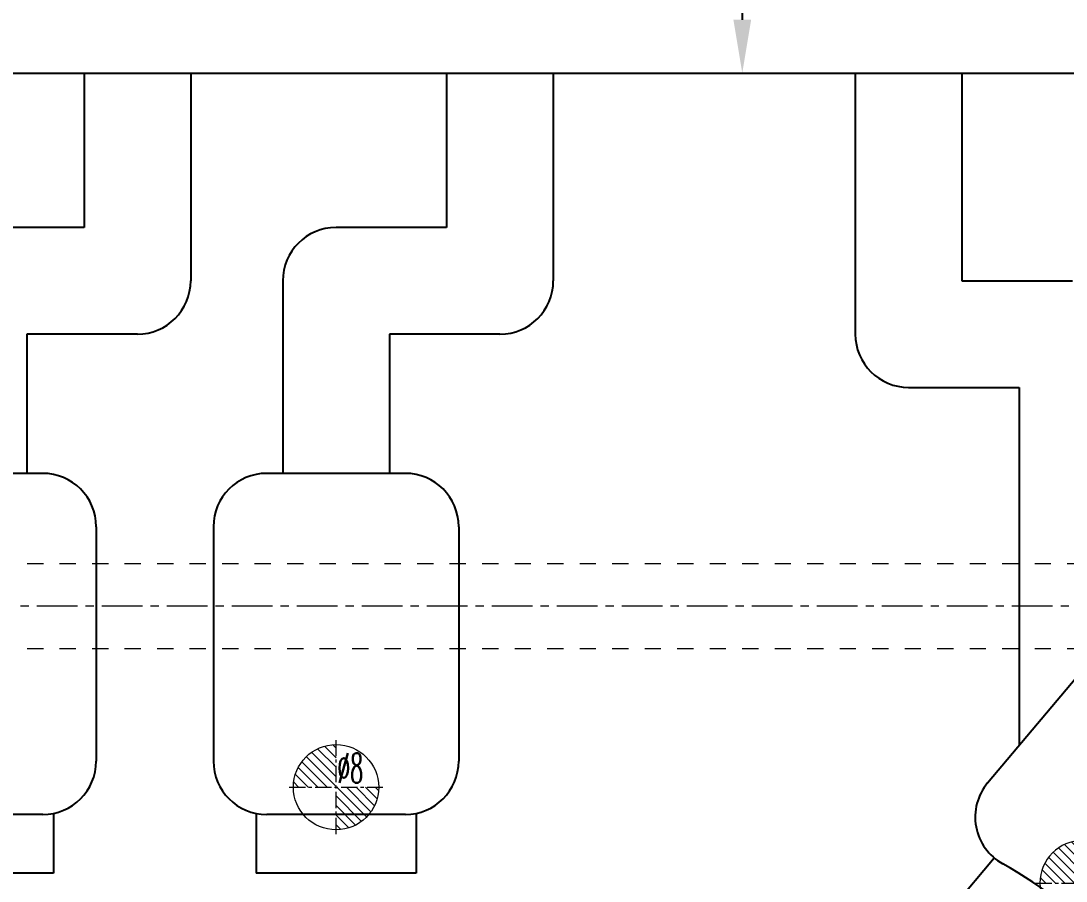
# Model space of a CAD drawing. Header units: millimetres. Extents: x 1727 to 4210, y -6182 to 759.
# Drawn here: x 2600.7 to 2698.7, y -1134.5 to -1053.8 of the extents above; entities that cross this region are included whole.
import ezdxf
from ezdxf.enums import TextEntityAlignment as Align

# ---------------------------------------------------------------- set-up
doc = ezdxf.new("R2010")
doc.units = ezdxf.units.MM
doc.header["$LTSCALE"] = 16.335
doc.header["$PDMODE"] = 3
doc.header["$PDSIZE"] = 0.3125
doc.linetypes.add('CENTER', pattern=[0.6, 0.375, -0.075, 0.075, -0.075])
doc.linetypes.add('HIDDEN', pattern=[0.2, 0.1, -0.1])
doc.layers.get('0').update_dxf_attribs({"linetype": 'CONTINUOUS'})
doc.layers.get('Defpoints').update_dxf_attribs({"linetype": 'CONTINUOUS'})
doc.layers.add('cool', color=153, linetype='HIDDEN', lineweight=9)
doc.layers.add('epin', color=13, linetype='CONTINUOUS', lineweight=9)
doc.styles.get("Standard").update_dxf_attribs({"font": 'txt', "width": 0.8})
doc.styles.add('TXT05', font='txt.shx', dxfattribs={"width": 0.5, "bigfont": 'gbcbig.shx'})
doc.dimstyles.new('mold', dxfattribs={"dimtxt": 8, "dimasz": 5, "dimexe": 0, "dimexo": 0, "dimgap": 0, "dimtad": 1, "dimzin": 1, "dimtxsty": 'Standard', "dimcen": 0, "dimclrd": 4, "dimclre": 4, "dimclrt": 6, "dimazin": 0, "dimtfac": 1, "dimtofl": 0, "dimtmove": 0, "dimatfit": 3, "dimfxl": 0, "dimarcsym": 0})

# ---------------------------------------------------------------- blocks, each defined once
blk = doc.blocks.new('*D200')
at = {"color": 4, "lineweight": -2}
for p, q in [((2352.273, -1108.709), (2352.273, -1032.656)), ((2767.273, -1032.656), (2357.273, -1032.656)), ((2772.273, -1108.709), (2772.273, -1032.656))]:
    blk.add_line(p, q, dxfattribs=at)
at = {"color": 4}
for points in [[(2357.273, -1031.823), (2357.273, -1033.489), (2352.273, -1032.656)], [(2767.273, -1031.823), (2767.273, -1033.489), (2772.273, -1032.656)]]:
    blk.add_solid(points, dxfattribs=at)
at = {"layer": 'Defpoints', "color": 0}
for p in [(2352.273, -1032.656), (2352.273, -1108.709), (2772.273, -1108.709)]:
    blk.add_point(p, dxfattribs=at)
at = {"color": 6, "insert": (2464.661, -1027.989), "char_height": 8, "attachment_point": 5}
blk.add_mtext('420,00', dxfattribs=at)
blk = doc.blocks.new('*D209')
at = {"color": 4, "lineweight": -2}
for p, q in [((2664.899, -958.709), (2668.364, -958.709)), ((2668.364, -963.709), (2668.364, -1053.709)), ((2664.899, -1058.709), (2668.364, -1058.709))]:
    blk.add_line(p, q, dxfattribs=at)
at = {"color": 4}
for points in [[(2667.531, -963.709), (2669.197, -963.709), (2668.364, -958.709)], [(2667.531, -1053.709), (2669.197, -1053.709), (2668.364, -1058.709)]]:
    blk.add_solid(points, dxfattribs=at)
at = {"layer": 'Defpoints', "color": 0}
for p in [(2664.899, -958.709), (2664.899, -1058.709), (2668.364, -1058.709)]:
    blk.add_point(p, dxfattribs=at)
at = {"color": 6, "insert": (2663.697, -1015.635), "char_height": 8, "attachment_point": 5, "rotation": 90}
blk.add_mtext('100,00', dxfattribs=at)
blk = doc.blocks.new('124')
at = {"layer": 'cool', "ltscale": 0.932966}
for p, q in [((10.142, -1344.709), (401.482, -1344.709)), ((10.142, -1352.709), (401.482, -1352.709))]:
    blk.add_line(p, q, dxfattribs=at)
at = {"layer": 'cool', "color": 1, "linetype": 'CENTER', "ltscale": 0.621977}
blk.add_line((-4.188, -1348.709), (415.812, -1348.709), dxfattribs=at)
blk = doc.blocks.new('*D193')
at = {"color": 4, "lineweight": -2}
for p, q in [((2682.784, -958.709), (2891.671, -958.709)), ((2891.671, -1253.709), (2891.671, -963.709)), ((2848.599, -1258.709), (2891.671, -1258.709))]:
    blk.add_line(p, q, dxfattribs=at)
at = {"color": 4}
for points in [[(2890.838, -963.709), (2892.504, -963.709), (2891.671, -958.709)], [(2890.838, -1253.709), (2892.504, -1253.709), (2891.671, -1258.709)]]:
    blk.add_solid(points, dxfattribs=at)
at = {"layer": 'Defpoints', "color": 0}
for p in [(2682.784, -958.709), (2891.671, -958.709), (2848.599, -1258.709)]:
    blk.add_point(p, dxfattribs=at)
at = {"color": 6, "insert": (2887.004, -1098.298), "char_height": 8, "attachment_point": 5, "rotation": 90}
blk.add_mtext('300,00', dxfattribs=at)
blk = doc.blocks.new('epin_ejp_8')
at = {"layer": 'epin'}
h = blk.add_hatch(dxfattribs=at)
h.set_pattern_fill('_ANSI31', color=123, scale=0.2, angle=90, style=0)
h.set_pattern_definition([(135, (-263.1036, 1313.3417), (-0.4490128, -0.4490128), [])])
h.paths.add_polyline_path([(0, 4, 0.414214), (-4, 0), (0, 0)])
h.paths.add_polyline_path([(4, 0), (0, 0), (0, -4, 0.414214)])
at = {"layer": 'epin', "color": 1, "linetype": 'CENTER', "ltscale": 0.248791}
for p, q in [((0, -4.4), (0, 4.4)), ((-4.4, 0), (4.4, 0))]:
    blk.add_line(p, q, dxfattribs=at)
at = {"layer": 'epin'}
blk.add_circle((0, 0), 4, dxfattribs=at)
at = {"layer": 'epin', "color": 6, "style": 'TXT05', "width": 0.5}
blk.add_text('%%c8', height=2.8, dxfattribs=at).set_placement((1.327, 1.8), align=Align.MIDDLE)
blk = doc.blocks.new('01')
at = {"layer": 'epin', "color": 4}
blk.add_blockref('epin_ejp_8', (2630.273, -1125.709), dxfattribs=at)
at = {"layer": 'epin', "color": 4, "xscale": -1, "rotation": 270}
blk.add_blockref('epin_ejp_8', (2700.273, -1134.709), dxfattribs=at)

msp = doc.modelspace()

# ---------------------------------------------------------------- linework, layer by layer
for p, q in [((2397.273, -1058.709), (2727.273, -1058.709)), ((2691.369, -1125.302), (2701.146, -1113.65)), ((2688.277, -1136.766), (2691.985, -1132.346))]:
    msp.add_line(p, q)
at = {"color": 3}
for p, q in [((2606.642, -1058.709), (2606.642, -1073.204)), ((2616.642, -1058.709), (2616.642, -1078.204)), ((2640.642, -1058.709), (2640.642, -1073.204)), ((2650.642, -1058.709), (2650.642, -1078.204)), ((2678.957, -1058.709), (2678.957, -1083.204)), ((2688.957, -1058.709), (2688.957, -1078.204)), ((2606.642, -1073.204), (2596.273, -1073.204)), ((2640.642, -1073.204), (2630.273, -1073.204)), ((2625.273, -1078.204), (2625.273, -1096.269)), ((2688.957, -1078.204), (2699.326, -1078.204)), ((2611.642, -1083.204), (2601.273, -1083.204)), ((2601.273, -1083.204), (2601.273, -1096.269)), ((2645.642, -1083.204), (2635.273, -1083.204)), ((2635.273, -1083.204), (2635.273, -1096.269)), ((2683.957, -1088.204), (2694.326, -1088.204)), ((2694.326, -1088.204), (2694.326, -1121.778))]:
    msp.add_line(p, q, dxfattribs=at)
at = {"color": 4, "linetype": 'Continuous'}
for p, q in [((2602.773, -1096.269), (2589.773, -1096.269)), ((2636.773, -1096.269), (2623.773, -1096.269)), ((2602.773, -1128.269), (2589.773, -1128.269)), ((2636.773, -1128.269), (2623.773, -1128.269)), ((2603.773, -1133.769), (2588.773, -1133.769)), ((2637.773, -1133.769), (2622.773, -1133.769))]:
    msp.add_line(p, q, dxfattribs=at)
at = {"color": 4}
for p, q in [((2607.773, -1101.269), (2607.773, -1123.269)), ((2618.773, -1101.269), (2618.773, -1123.269)), ((2641.773, -1101.269), (2641.773, -1123.269)), ((2603.773, -1128.269), (2603.773, -1133.769)), ((2622.773, -1128.269), (2622.773, -1133.769)), ((2637.773, -1128.269), (2637.773, -1133.769))]:
    msp.add_line(p, q, dxfattribs=at)
at = {"color": 3}
for centre, start, end in [((2630.273, -1078.204), 90, 180), ((2611.642, -1078.204), 270, 0), ((2645.642, -1078.204), 270, 0), ((2683.957, -1083.204), 180, 270)]:
    msp.add_arc(centre, 5, start, end, dxfattribs=at)
at = {"color": 4}
for centre, start, end in [((2602.773, -1101.269), 0, 90), ((2623.773, -1101.269), 90, 180), ((2636.773, -1101.269), 0, 90), ((2602.773, -1123.269), 270, 0), ((2623.773, -1123.269), 180, 270), ((2636.773, -1123.269), 270, 0)]:
    msp.add_arc(centre, 5, start, end, dxfattribs=at)
msp.add_arc((2695.199, -1128.516), 5, 140, 241.10635)
at = {"color": 7, "linetype": 'Continuous'}
msp.add_arc((2674.833, -1165.419), 37.15, 40.60493, 61.10635, dxfattribs=at)

# ---------------------------------------------------------------- block references
for name, p in [('124', (2356.462, 240)), ('01', (0, 0))]:
    msp.add_blockref(name, p)

# ---------------------------------------------------------------- dimensions: what is measured, and where the dimension line sits
for base, p1, p2, picture, middle in [((2668.364, -1058.709), (2664.899, -958.709), (2664.899, -1058.709), '*D209', (2668.364, -1015.635)), ((2891.671, -958.709), (2848.599, -1258.709), (2682.784, -958.709), '*D193', (2891.671, -1098.298))]:
    dim = msp.add_linear_dim(base=base, p1=p1, p2=p2, angle=90, dimstyle='mold')
    dim.commit()
    dim.dimension.update_dxf_attribs({"geometry": picture, "text_midpoint": middle, "dimtype": 160})
dim = msp.add_linear_dim(base=(2352.273, -1032.656), p1=(2772.273, -1108.709), p2=(2352.273, -1108.709), dimstyle='mold')
dim.commit()
dim.dimension.update_dxf_attribs({"geometry": '*D200', "text_midpoint": (2464.661, -1032.656), "dimtype": 160})

doc.saveas('drawing.dxf')
